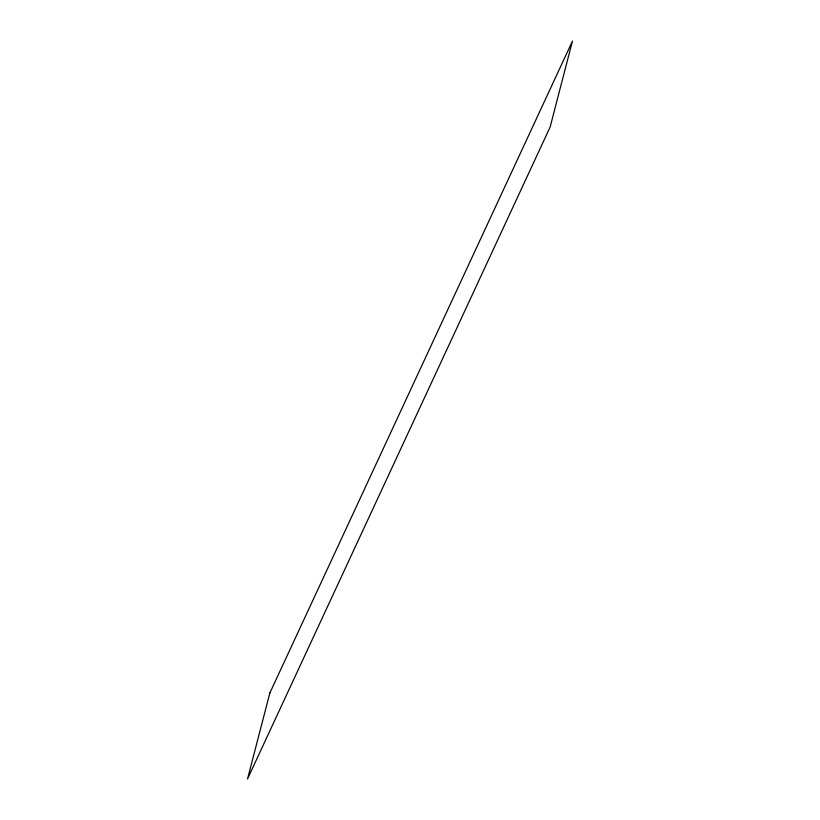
<?xml version="1.0" encoding="UTF-8"?>
<svg xmlns="http://www.w3.org/2000/svg" width="820" height="820" viewBox="0 0 820 820"><rect width="100%" height="100%" fill="white"/><g stroke="black" fill="none" stroke-linecap="round" stroke-linejoin="round"><path stroke-width="1.23" d="M269.872 692.941L247.517 779L550.128 127.059L572.483 41L269.872 692.941"/></g></svg>
